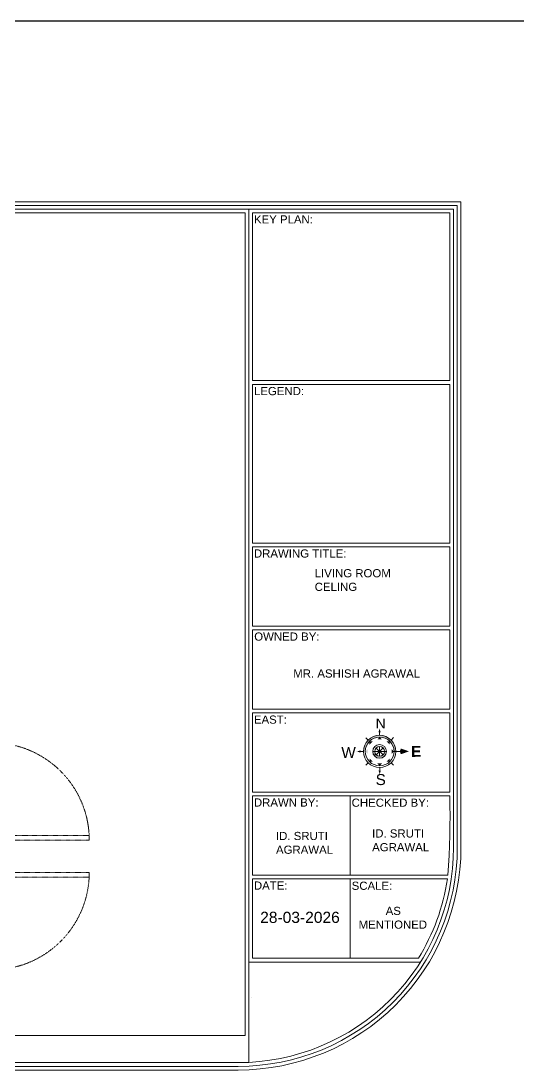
# Model space of a CAD drawing. Header units: inches. Extents: x 213 to 17763, y -4830 to 1802.
# Drawn here: x 12403.4 to 12598.9, y -3659 to -3246 of the extents above; entities that cross this region are included whole.
import ezdxf

# ---------------------------------------------------------------- set-up
doc = ezdxf.new("R2010")
doc.units = ezdxf.units.IN
doc.header["$MEASUREMENT"] = 0
for name, pattern in [('AUDIT_D_060311083008-3', [0]), ('DASHED2', [0.375, 0.25, -0.125]), ('HIDDEN', [0.375, 0.25, -0.125])]:
    doc.linetypes.add(name, pattern=pattern)
for name, color, linetype in [('A-DOOR', 251, 'AUDIT_D_060311083008-3'), ('A-Door-Frame', 1, 'Continuous'), ('A-Door-Swing', 8, 'HIDDEN'), ('PDF2_0', 7, 'Continuous'), ('PDF2_MK. FURNITURE', 7, 'Continuous'), ('PDF2_MK. HATCH', 7, 'Continuous'), ('PDF2_Text', 1, 'Continuous')]:
    doc.layers.add(name, color=color, linetype=linetype)
doc.layers.add('PDF2_MK. KITCHEN ESSENTAILS', color=7, linetype='Continuous', true_color=0x767676)
doc.styles.add('PDF Arial', font='arial.ttf')

# ---------------------------------------------------------------- blocks, each defined once
blk = doc.blocks.new('*U34')
at = {"layer": 'A-Door-Frame', "lineweight": 5}
for p, q in [((0, -100), (0, 0)), ((900, -100), (900, 0))]:
    blk.add_line(p, q, dxfattribs=at)
for points in [[(0, -100), (40, -100), (40, 0), (0, 0)], [(900, -100), (860, -100), (860, 0), (900, 0)]]:
    blk.add_lwpolyline(points, dxfattribs=at)
at = {"layer": 'A-Door-Swing', "linetype": 'DASHED2', "lineweight": 5}
blk.add_line((47.3, 0), (867.3, 0), dxfattribs=at)
blk.add_lwpolyline([(40, 0), (40, 820), (80, 820), (80, 0)], close=True, dxfattribs=at)
blk.add_arc((40, 0), 820, 360, 90, dxfattribs=at)

msp = doc.modelspace()

# ---------------------------------------------------------------- hatches: boundary and pattern name
at = {"layer": 'PDF2_0', "lineweight": 5, "transparency": 33554559}
for points in [[(12544.48, -3525.91), (12544.93, -3526.13), (12544.47, -3524.54), (12544.02, -3526.13)], [(12536.82, -3533.6), (12537.04, -3533.14), (12535.47, -3533.61), (12537.05, -3534.05)], [(12547.2, -3533.57), (12546.41, -3533.57), (12546.38, -3533.88), (12546.37, -3533.92), (12546.32, -3534.17), (12546.27, -3534.28), (12546.2, -3534.45), (12546.1, -3534.61), (12546.05, -3534.7), (12545.86, -3534.92), (12545.86, -3534.94), (12545.63, -3535.13), (12545.47, -3535.23), (12545.37, -3535.29), (12545.09, -3535.4), (12544.8, -3535.47), (12544.56, -3535.5), (12544.49, -3535.5), (12544.2, -3535.47), (12543.91, -3535.4), (12543.63, -3535.29), (12543.54, -3535.24), (12543.37, -3535.13), (12543.14, -3534.94), (12542.95, -3534.7), (12542.9, -3534.62), (12542.79, -3534.45), (12542.72, -3534.29), (12542.68, -3534.18), (12542.61, -3533.89), (12542.58, -3533.58), (12541.79, -3533.58), (12541.8, -3533.89), (12541.81, -3533.94), (12541.86, -3534.18), (12541.88, -3534.29), (12541.94, -3534.45), (12542, -3534.62), (12542.03, -3534.7), (12542.16, -3534.94), (12542.28, -3535.13), (12542.35, -3535.24), (12542.4, -3535.29), (12542.5, -3535.4), (12542.56, -3535.47), (12542.58, -3535.5), (12542.84, -3535.73), (12542.85, -3535.73), (12543.14, -3535.92), (12543.14, -3535.93), (12543.46, -3536.08), (12543.47, -3536.08), (12543.79, -3536.19), (12543.8, -3536.2), (12544.14, -3536.26), (12544.15, -3536.26), (12544.51, -3536.29), (12544.84, -3536.26), (12544.86, -3536.26), (12545.19, -3536.2), (12545.2, -3536.19), (12545.52, -3536.08), (12545.54, -3536.08), (12545.85, -3535.93), (12545.86, -3535.92), (12546.14, -3535.73), (12546.15, -3535.73), (12546.41, -3535.5), (12546.42, -3535.5), (12546.43, -3535.47), (12546.49, -3535.4), (12546.6, -3535.29), (12546.65, -3535.23), (12546.71, -3535.13), (12546.85, -3534.94), (12546.85, -3534.92), (12547, -3534.61), (12547.05, -3534.45), (12547.11, -3534.28), (12547.14, -3534.17), (12547.19, -3533.92), (12547.19, -3533.88)], [(12556.03, -3533.55), (12552.86, -3532.43), (12552.41, -3533.56), (12552.86, -3534.69)], [(12544.52, -3541.26), (12544.07, -3541.03), (12544.52, -3542.61), (12544.97, -3541.03)]]:
    msp.add_hatch(color=256, dxfattribs=at).paths.add_polyline_path(points)
h = msp.add_hatch(color=256, dxfattribs=at)
h.paths.add_polyline_path([(12538.85, -3533.6), (12539.76, -3534.5), (12539.76, -3532.69)])
h.paths.add_polyline_path([(12545.03, -3527.26), (12544.48, -3527.25), (12543.98, -3527.26), (12543.92, -3527.27), (12543.42, -3527.33), (12543.37, -3527.35), (12542.87, -3527.46), (12542.84, -3527.47), (12542.35, -3527.61), (12542.31, -3527.63), (12541.84, -3527.83), (12541.8, -3527.85), (12541.62, -3527.93), (12541.58, -3527.95), (12541.58, -3527.97), (12541.31, -3528.1), (12541.23, -3528.15), (12540.96, -3528.32), (12540.85, -3528.39), (12540.67, -3528.54), (12540.41, -3528.73), (12540.35, -3528.78), (12540.04, -3529.09), (12540, -3529.11), (12539.72, -3529.42), (12539.63, -3529.51), (12539.43, -3529.78), (12539.29, -3529.95), (12539.15, -3530.18), (12539, -3530.43), (12538.9, -3530.62), (12538.74, -3530.92), (12538.68, -3531.07), (12538.54, -3531.43), (12538.5, -3531.55), (12538.37, -3531.95), (12538.35, -3532.05), (12538.26, -3532.5), (12538.24, -3532.56), (12538.18, -3533.05), (12538.18, -3533.07), (12538.16, -3533.6), (12538.85, -3533.6), (12538.88, -3533.07), (12538.88, -3533.05), (12538.94, -3532.56), (12538.96, -3532.5), (12539.06, -3532.05), (12539.1, -3531.95), (12539.23, -3531.55), (12539.28, -3531.43), (12539.44, -3531.07), (12539.52, -3530.92), (12539.69, -3530.62), (12539.83, -3530.43), (12539.99, -3530.18), (12540.17, -3529.95), (12540.32, -3529.78), (12540.68, -3529.42), (12541.05, -3529.11), (12541.08, -3529.09), (12541.51, -3528.78), (12541.61, -3528.73), (12541.97, -3528.54), (12542.28, -3528.39), (12542.45, -3528.32), (12542.94, -3528.15), (12543.17, -3528.1), (12543.45, -3528.04), (12543.96, -3527.97), (12544.02, -3527.95), (12544.48, -3527.93), (12545.01, -3527.95), (12545.52, -3528.03), (12545.75, -3528.09), (12546.03, -3528.15), (12546.52, -3528.31), (12546.68, -3528.38), (12547, -3528.52), (12547.35, -3528.71), (12547.46, -3528.77), (12547.88, -3529.06), (12547.91, -3529.09), (12548.28, -3529.4), (12548.38, -3529.49), (12548.66, -3529.77), (12548.8, -3529.93), (12548.99, -3530.17), (12549.15, -3530.39), (12549.28, -3530.6), (12549.45, -3530.89), (12549.54, -3531.05), (12549.7, -3531.4), (12549.76, -3531.52), (12549.89, -3531.93), (12550.03, -3532.46), (12550.04, -3532.52), (12550.11, -3533.01), (12550.11, -3533.05), (12550.14, -3533.56), (12550.14, -3533.57), (12550.83, -3533.56), (12550.81, -3533.05), (12550.81, -3533.01), (12550.74, -3532.52), (12550.73, -3532.46), (12550.63, -3532.02), (12550.61, -3531.93), (12550.49, -3531.52), (12550.44, -3531.4), (12550.31, -3531.05), (12550.23, -3530.89), (12550.09, -3530.6), (12549.98, -3530.39), (12549.83, -3530.17), (12549.67, -3529.93), (12549.55, -3529.77), (12549.34, -3529.49), (12549.26, -3529.4), (12548.97, -3529.09), (12548.94, -3529.06), (12548.62, -3528.77), (12548.55, -3528.71), (12548.31, -3528.52), (12548.11, -3528.38), (12548.02, -3528.31), (12547.75, -3528.15), (12547.65, -3528.09), (12547.54, -3528.03), (12547.41, -3527.95), (12547.37, -3527.93), (12547.19, -3527.85), (12547.16, -3527.83), (12546.68, -3527.63), (12546.65, -3527.61), (12546.15, -3527.47), (12546.12, -3527.46), (12545.6, -3527.35), (12545.58, -3527.33), (12545.06, -3527.27)])

# ---------------------------------------------------------------- linework, layer by layer
msp.add_line((10883.5, -3246), (15562, -3246))
at = {"layer": 'PDF2_0', "lineweight": 5}
for points in [[(12488.83, -3659.01), (12094.35, -3659.01), (12094.35, -3317.14), (12576.49, -3317.14), (12576.49, -3571.35, -0.414214)], [(12559.74, -3615.03), (12494.53, -3615.03), (12494.53, -3583.79), (12571.18, -3583.79, -0.100864)]]:
    msp.add_lwpolyline(points, format="xyb", close=True, dxfattribs=at)
for points in [[(12488.83, -3657.56), (12095.8, -3657.56), (12095.8, -3318.59), (12575.04, -3318.59), (12575.04, -3571.35, -0.414214), (12488.83, -3657.56)], [(12488.83, -3656.09), (12097.26, -3656.09), (12097.26, -3320.05), (12573.58, -3320.05), (12573.58, -3571.35, -0.414214), (12488.83, -3656.09)]]:
    msp.add_lwpolyline(points, format="xyb", dxfattribs=at)
for points in [[(12098.72, -3321.52), (12491.61, -3321.52), (12491.61, -3645.43), (12098.72, -3645.43)], [(12494.53, -3321.52), (12572.11, -3321.52), (12572.11, -3387.6), (12494.53, -3387.6)], [(12494.53, -3389.06), (12572.11, -3389.06), (12572.11, -3451.53), (12494.53, -3451.53)], [(12494.53, -3452.99), (12572.11, -3452.99), (12572.11, -3484.23), (12494.53, -3484.23)], [(12494.53, -3485.69), (12572.11, -3485.69), (12572.11, -3516.93), (12494.53, -3516.93)], [(12494.53, -3518.39), (12572.11, -3518.39), (12572.11, -3549.63), (12494.53, -3549.63)], [(12572.11, -3551.09), (12494.53, -3551.09), (12494.53, -3582.33), (12571.38, -3582.33), (12571.64, -3578.43), (12571.83, -3574.53), (12571.99, -3570.62), (12572.11, -3566.72), (12572.17, -3562.81), (12572.2, -3558.9), (12572.17, -3555)]]:
    msp.add_lwpolyline(points, close=True, dxfattribs=at)
for points in [[(12544.48, -3527.25), (12544.48, -3525.91)], [(12540, -3529.11), (12539.05, -3528.16)], [(12548.97, -3529.09), (12549.92, -3528.14)], [(12538.16, -3533.6), (12536.82, -3533.6)], [(12541.79, -3533.58), (12542.58, -3533.58), (12546.41, -3533.57), (12547.2, -3533.57)], [(12543.14, -3534.94), (12542.16, -3534.94), (12543.14, -3534.94)], [(12545.85, -3532.22), (12543.14, -3534.94)], [(12545.86, -3534.94), (12543.14, -3532.23)], [(12544.49, -3531.66), (12544.49, -3535.5)], [(12550.83, -3533.56), (12550.14, -3533.57)], [(12552.17, -3533.56), (12550.83, -3533.56), (12552.41, -3533.56)], [(12540.02, -3538.07), (12539.09, -3539.02)], [(12548.99, -3538.05), (12549.94, -3538.99)], [(12544.51, -3539.92), (12544.52, -3541.26)], [(12532.85, -3551.09), (12532.85, -3582.33)], [(12532.85, -3583.79), (12532.85, -3615.03)], [(12493.07, -3616.49), (12560.55, -3616.49)]]:
    msp.add_lwpolyline(points, dxfattribs=at)
for centre, radius in [((12544.5, -3533.58), 6.34), ((12544.5, -3533.58), 5.65), ((12544.49, -3533.58), 2.71), ((12544.5, -3533.58), 1.92)]:
    msp.add_circle(centre, radius, dxfattribs=at)
for start, end in [(0, 1.759553279988484e-06), (269.9999982403425, 270)]:
    msp.add_arc((12488.82, -3571.34), 87.66, start, end, dxfattribs=at)
at = {"layer": 'PDF2_0', "lineweight": 5, "transparency": 33554559}
for points in [[(12540.5, -3529.6), (12540.5, -3530.88), (12541.78, -3529.6)], [(12544.48, -3527.93), (12543.58, -3528.84), (12545.38, -3528.83)], [(12548.48, -3529.58), (12547.2, -3529.59), (12548.48, -3530.85)], [(12550.14, -3533.57), (12549.23, -3532.67), (12549.23, -3534.47)], [(12540.51, -3537.58), (12541.79, -3537.58), (12540.51, -3536.3)], [(12544.51, -3539.22), (12545.41, -3538.32), (12543.61, -3538.32)], [(12548.5, -3537.55), (12548.49, -3536.29), (12547.22, -3537.57)]]:
    msp.add_solid(points, dxfattribs=at)
at = {"layer": 'PDF2_MK. FURNITURE', "lineweight": 5}
msp.add_lwpolyline([(12493.9, -3630.32), (12493.9, -3630.35)], dxfattribs=at)
at = {"layer": 'PDF2_MK. HATCH', "lineweight": 5}
msp.add_lwpolyline([(12493.07, -3320.05), (12493.07, -3655.98)], dxfattribs=at)
at = {"layer": 'PDF2_MK. KITCHEN ESSENTAILS', "lineweight": 5}
msp.add_lwpolyline([(12098.72, -3645.43), (12491.61, -3645.43), (12491.61, -3321.52), (12098.72, -3321.52)], close=True, dxfattribs=at)

# ---------------------------------------------------------------- block references
at = {"layer": 'A-DOOR', "lineweight": 5, "yscale": 0.04672722581929388, "zscale": 0.04672722581929388, "rotation": 270}
for p, xscale in [((12391.92, -3570.36), -0.04672722581929388), ((12391.92, -3579.36), 0.04672722581929388)]:
    msp.add_blockref('*U34', p, dxfattribs=dict(at, xscale=xscale))

# ---------------------------------------------------------------- texts
at = {"layer": 'PDF2_Text', "color": 7, "lineweight": 5, "attachment_point": 7, "style": 'PDF Arial'}
for s, insert, char_height in [('KEY PLAN:', (12495.04, -3325.72), 3.214), ('LEGEND:', (12495.04, -3393.36), 3.214), ('DRAWING TITLE:', (12495.02, -3457.3), 3.2143), ('LIVING ROOM\\PCELING', (12518.94, -3470.43), 3.2143), ('OWNED BY:', (12495.15, -3490.01), 3.214), ('MR. ASHISH AGRAWAL', (12510.5, -3504.55), 3.2143), ('EAST:', (12495.03, -3522.71), 3.214), ('DRAWN BY:', (12495.02, -3555.29), 3.214), ('CHECKED BY:', (12533.47, -3555.41), 3.2143), ('ID. SRUTI', (12541.52, -3567.52), 3.214), ('ID. SRUTI', (12503.69, -3568.51), 3.214), ('AGRAWAL', (12503.71, -3573.92), 3.214), ('AGRAWAL', (12541.54, -3572.93), 3.214), ('DATE:', (12495.02, -3587.99), 3.214), ('SCALE:', (12533.49, -3588.11), 3.214), ('28-03-2026', (12497.49, -3601.15), 4.383), ('AS', (12546.87, -3598.01), 3.214), ('MENTIONED', (12536.22, -3603.42), 3.214)]:
    msp.add_mtext(s, dxfattribs=dict(at, insert=insert, char_height=char_height))
for s, insert, char_height, rotation in [('N', (12542.94, -3524.55), 3.91, 0.1759), ('W', (12529.44, -3536.18), 4.3, 0.1209), ('{\\fArial|b1|i0|c0|p34;\\C240;\\c2367469;E}', (12556.89, -3535.71), 4.3001, 0.1759), ('S', (12542.94, -3546.88), 4.3, 0.1759)]:
    msp.add_mtext(s, dxfattribs=dict(at, insert=insert, char_height=char_height, rotation=rotation))

doc.saveas('drawing.dxf')
